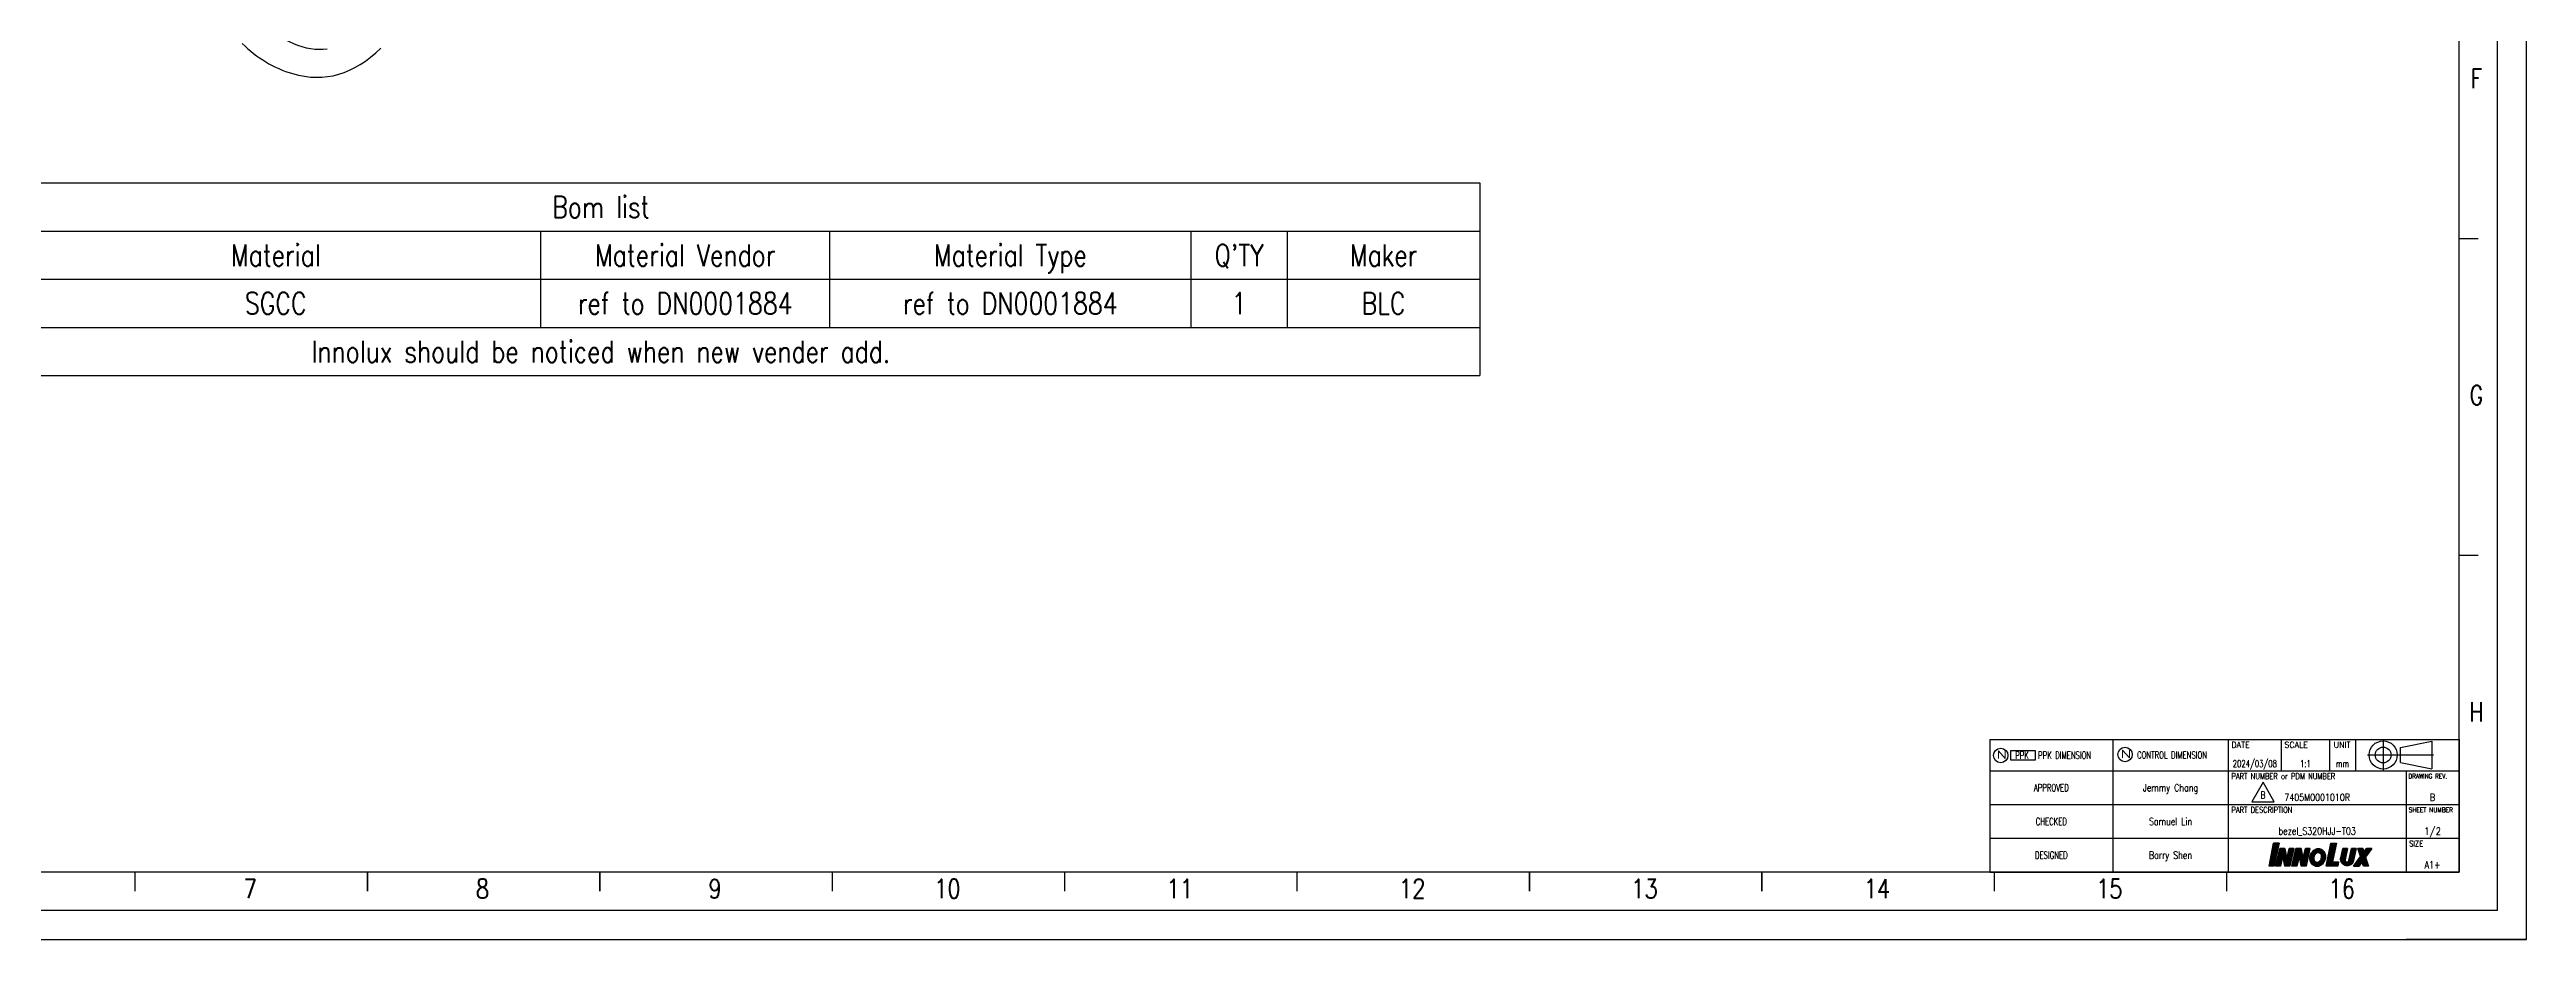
# Model space of a CAD drawing. Header units: millimetres. Extents: x 0 to 1600, y 0 to 1108.
# Drawn here: x 571 to 1600, y 0 to 369 of the extents above; entities that cross this region are included whole.
import ezdxf
from ezdxf.enums import TextEntityAlignment as Align

# ---------------------------------------------------------------- set-up
doc = ezdxf.new("R2010")
doc.units = ezdxf.units.MM
doc.header["$LTSCALE"] = 88
doc.linetypes.add('CENTER', pattern=[0.6, 0.375, -0.075, 0.075, -0.075])
doc.layers.get('0').update_dxf_attribs({"linetype": 'CONTINUOUS'})
doc.layers.add('5_ALL_CURVES', color=7, linetype='CONTINUOUS')
doc.layers.add('DEFAULT_1', color=7, linetype='CENTER')
doc.styles.get("Standard").update_dxf_attribs({"font": 'SIMPLEX.SHX', "width": 0.8})
doc.styles.add('TEXTSTYLE_2', font='SIMPLEX.SHX', dxfattribs={"width": 0.7})
doc.styles.add('TEXTSTYLE_3', font='SIMPLEX.SHX', dxfattribs={"width": 1.5})
doc.styles.add('TEXTSTYLE_4', font='SIMPLEX.SHX')

msp = doc.modelspace()

# ---------------------------------------------------------------- hatches: boundary and pattern name
for color, points in [(4, [(1493.1, 30.5), (1495, 40), (1497.3, 40), (1495.1, 30.5)]), (4, [(1499.7, 30.5), (1498.9, 34.7), (1497.9, 30.5), (1495.8, 30.5), (1497.6, 37.8), (1499.6, 37.8), (1500.5, 33.5), (1501.5, 37.8), (1503.4, 37.8), (1501.8, 30.5)]), (4, [(1506.5, 30.5), (1505.7, 34.7), (1504.6, 30.5), (1502.6, 30.5), (1504.3, 37.8), (1506.4, 37.8), (1507.2, 33.5), (1508.2, 37.8), (1510.1, 37.8), (1508.5, 30.5)]), (4, [(1510.1, 34.2), (1510.2, 34.8), (1512, 35), (1512, 34.9), (1511.8, 34.6)]), (4, [(1511.8, 34.6), (1511.8, 34.5), (1511.8, 34.5), (1511.7, 34.1), (1510.1, 33.8), (1510.1, 34.2)]), (4, [(1510.1, 33.3), (1510.1, 33.8), (1511.7, 34.1), (1511.7, 34), (1511.7, 33.7)]), (4, [(1511.7, 33.7), (1511.7, 33.6), (1511.7, 33.3), (1511.7, 33.2), (1510.2, 32.8), (1510.1, 33.3)]), (4, [(1512.5, 35.6), (1512.4, 35.6), (1512.2, 35.3), (1512.2, 35.3), (1512, 35), (1510.2, 34.8), (1510.3, 35.1)]), (4, [(1510.4, 32.2), (1510.2, 32.7), (1510.2, 32.8), (1511.7, 33.2), (1511.8, 33), (1511.8, 32.9), (1511.9, 32.7)]), (4, [(1510.3, 35.1), (1510.5, 35.6), (1513, 36), (1512.8, 35.8), (1512.7, 35.8), (1512.5, 35.6)]), (4, [(1511.9, 32.7), (1512, 32.6), (1512.1, 32.4), (1512.2, 32.3), (1512.4, 32.2), (1510.6, 31.8), (1510.4, 32.2)]), (4, [(1513.1, 36), (1513, 36), (1510.5, 35.6), (1510.7, 36), (1513.6, 36.1), (1513.4, 36.1), (1513.3, 36.1)]), (4, [(1513.5, 32.1), (1513.6, 32.1), (1513.8, 32.2), (1513.9, 32.3), (1514.1, 32.5), (1514.2, 32.5), (1514.4, 32.8), (1514.4, 32.8), (1514.6, 33.1), (1514.7, 33.2), (1514.8, 33.5), (1514.8, 33.6), (1514.8, 33.6), (1516.5, 33.8), (1516.5, 33.8), (1516.4, 33.3), (1516.2, 32.7), (1515.9, 32.2), (1515.6, 31.7), (1515.3, 31.3), (1514.9, 31), (1511.3, 31), (1511, 31.3), (1510.9, 31.4), (1510.6, 31.8), (1513.2, 32), (1513.3, 32)]), (4, [(1512.4, 32.2), (1512.5, 32.1), (1512.7, 32), (1512.9, 32), (1513, 32), (1513.2, 32), (1510.6, 31.8)]), (4, [(1513.1, 37.7), (1513.6, 37.7), (1514, 37.7), (1514.4, 37.6), (1514.8, 37.4), (1515.2, 37.2), (1515.6, 36.8), (1515.9, 36.5), (1516.1, 36.1), (1516.3, 35.7), (1516.4, 35.4), (1516.5, 34.9), (1516.5, 34.3), (1516.5, 33.8), (1514.8, 33.6), (1514.9, 34), (1514.9, 34), (1514.9, 34.4), (1514.9, 34.4), (1514.9, 34.8), (1514.9, 34.8), (1514.8, 35.1), (1514.8, 35.2), (1514.7, 35.4), (1514.6, 35.5), (1514.5, 35.7), (1514.4, 35.8), (1514.2, 35.9), (1514.1, 36), (1513.9, 36), (1513.7, 36.1), (1513.6, 36.1), (1510.7, 36), (1511.1, 36.4), (1511.4, 36.8), (1511.5, 36.9), (1511.9, 37.2), (1512.3, 37.4), (1512.8, 37.6)]), (4, [(1512.4, 30.5), (1512.2, 30.5), (1511.7, 30.7), (1511.3, 31), (1514.9, 31), (1514.8, 31), (1514.4, 30.7), (1513.9, 30.5)]), (1, [(1516.8, 30.5), (1518.8, 40), (1521.1, 40), (1519.5, 32.2), (1522, 32.2), (1521.7, 30.5)]), (3, [(1522.8, 33), (1522.8, 33.2), (1522.8, 33.5), (1522.8, 33.7), (1522.9, 33.9), (1523.7, 37.8), (1525.7, 37.8), (1524.7, 33.1)]), (3, [(1522.9, 32.8), (1522.8, 33), (1524.7, 33.1), (1524.7, 33), (1524.7, 32.9)]), (3, [(1522.9, 32.5), (1522.9, 32.8), (1524.7, 32.9), (1524.7, 32.8), (1524.7, 32.7)]), (3, [(1523, 32.3), (1522.9, 32.5), (1524.7, 32.7), (1524.7, 32.6), (1524.8, 32.5)]), (3, [(1524.8, 32.5), (1524.9, 32.4), (1524.9, 32.3), (1525, 32.3), (1523.1, 32.1), (1523, 32.3)]), (3, [(1525.7, 32.2), (1525.8, 32.2), (1525.9, 32.3), (1526, 32.3), (1526.1, 32.4), (1526.1, 32.5), (1526.2, 32.6), (1526.2, 32.7), (1526.2, 32.8), (1527.3, 37.8), (1529.3, 37.8), (1528.2, 32.8), (1528.2, 32.5), (1528, 32.2), (1527.9, 31.9), (1527.7, 31.6), (1527.5, 31.4), (1527.2, 31.2), (1526.9, 31), (1526.7, 30.8), (1526.4, 30.7), (1526, 30.7), (1525.7, 30.6), (1525.4, 30.6), (1525.1, 30.7), (1524.7, 30.7), (1524.4, 30.9), (1524.1, 31), (1523.9, 31.2), (1523.7, 31.3), (1523.5, 31.5), (1523.4, 31.7), (1523.2, 31.9), (1523.1, 32.1), (1525.5, 32.1), (1525.6, 32.2)]), (3, [(1525, 32.3), (1525.1, 32.2), (1525.2, 32.2), (1525.3, 32.2), (1525.4, 32.1), (1525.5, 32.1), (1523.1, 32.1)]), (4, [(1532.3, 30.5), (1531.7, 32.2), (1530.5, 30.5), (1528.2, 30.5), (1531.1, 34.4), (1530, 37.8), (1532.1, 37.8), (1532.5, 36.4), (1533.6, 37.8), (1535.8, 37.8), (1533.2, 34.2), (1534.4, 30.5)]), (4, [(1513.8, 30.5), (1513.3, 30.4), (1512.8, 30.4), (1512.4, 30.5), (1513.9, 30.5)])]:
    msp.add_hatch(color=color).paths.add_polyline_path(points)

# ---------------------------------------------------------------- linework, layer by layer
at = {"color": 7}
for p, q in [((1600, 0), (1600, 1108)), ((1588, 12), (1588, 1096)), ((1547.7, 79.7), (1560.7, 82.4)), ((1560.7, 82.4), (1560.7, 70.8)), ((1547.7, 73.5), (1547.7, 79.7)), ((1547.7, 73.5), (1560.7, 70.8)), ((1600, 0), (1600, 50)), ((1523.7, 37.8), (1522.9, 33.9)), ((1531.1, 34.4), (1528.2, 30.5)), ((1528.2, 30.5), (1530.5, 30.5)), ((1588, 12), (12, 12)), ((0, 0), (1600, 0)), ((1600, 0), (1550, 0))]:
    msp.add_line(p, q, dxfattribs=at)
at = {"color": 2}
for p, q in [((435.4, 314.1), (1165.4, 314.1)), ((1165.4, 314.1), (1165.4, 234.1)), ((435.4, 294.1), (1165.4, 294.1)), ((775.4, 294.1), (775.4, 254.1)), ((895.4, 294.1), (895.4, 254.1)), ((1045.4, 294.1), (1045.4, 254.1)), ((1085.4, 294.1), (1085.4, 254.1)), ((435.4, 274.1), (1165.4, 274.1)), ((435.4, 254.1), (1165.4, 254.1)), ((435.4, 234.1), (1165.4, 234.1)), ((1377.2, 83), (1572, 83)), ((1377.2, 83), (1377.2, 28)), ((1428.2, 83), (1428.2, 28)), ((1476.2, 83), (1476.2, 28)), ((1498.2, 83), (1498.2, 70)), ((1518.2, 83), (1518.2, 70)), ((1529, 83), (1529, 70)), ((1572, 83), (1572, 28)), ((1377.2, 70), (1572, 70)), ((1550, 70), (1550, 28)), ((1377.2, 56), (1572, 56)), ((1377.2, 42), (1572, 42)), ((1377.2, 28), (1572, 28))]:
    msp.add_line(p, q, dxfattribs=at)
at = {"color": 4}
for p, q in [((1385.9, 78.4), (1396, 78.4)), ((1385.9, 74.4), (1385.9, 78.4)), ((1396, 74.4), (1385.9, 74.4)), ((1396, 78.4), (1396, 74.4)), ((1493.1, 30.5), (1495, 40)), ((1495, 40), (1493.1, 30.5)), ((1495, 40), (1497.3, 40)), ((1497.3, 40), (1495, 40)), ((1497.3, 40), (1495.1, 30.5)), ((1497.3, 40), (1495.1, 30.5)), ((1495.8, 30.5), (1497.6, 37.8)), ((1497.6, 37.8), (1495.8, 30.5)), ((1497.6, 37.8), (1499.6, 37.8)), ((1499.6, 37.8), (1497.6, 37.8)), ((1498.9, 34.7), (1497.9, 30.5)), ((1498.9, 34.7), (1497.9, 30.5)), ((1499.7, 30.5), (1498.9, 34.7)), ((1499.7, 30.5), (1498.9, 34.7)), ((1499.6, 37.8), (1500.5, 33.5)), ((1500.5, 33.5), (1499.6, 37.8)), ((1500.5, 33.5), (1501.5, 37.8)), ((1501.5, 37.8), (1500.5, 33.5)), ((1501.5, 37.8), (1503.4, 37.8)), ((1503.4, 37.8), (1501.5, 37.8)), ((1503.4, 37.8), (1501.8, 30.5)), ((1503.4, 37.8), (1501.8, 30.5)), ((1502.6, 30.5), (1504.3, 37.8)), ((1504.3, 37.8), (1502.6, 30.5)), ((1504.3, 37.8), (1506.4, 37.8)), ((1506.4, 37.8), (1504.3, 37.8)), ((1505.7, 34.7), (1504.6, 30.5)), ((1505.7, 34.7), (1504.6, 30.5)), ((1506.5, 30.5), (1505.7, 34.7)), ((1506.5, 30.5), (1505.7, 34.7)), ((1506.4, 37.8), (1507.2, 33.5)), ((1507.2, 33.5), (1506.4, 37.8)), ((1507.2, 33.5), (1508.2, 37.8)), ((1508.2, 37.8), (1507.2, 33.5)), ((1508.2, 37.8), (1510.1, 37.8)), ((1510.1, 37.8), (1508.2, 37.8)), ((1510.1, 37.8), (1508.5, 30.5)), ((1510.1, 37.8), (1508.5, 30.5)), ((1510.1, 34.2), (1510.2, 34.8)), ((1510.1, 34.2), (1510.2, 34.8)), ((1511.8, 34.6), (1510.1, 34.2)), ((1511.8, 34.6), (1510.1, 34.2)), ((1510.1, 34.2), (1511.8, 34.6)), ((1510.1, 33.8), (1510.1, 34.2)), ((1510.1, 33.8), (1510.1, 34.2)), ((1510.1, 33.8), (1511.7, 34.1)), ((1511.7, 34.1), (1510.1, 33.8)), ((1511.7, 34.1), (1510.1, 33.8)), ((1510.1, 33.3), (1510.1, 33.8)), ((1510.1, 33.3), (1510.1, 33.8)), ((1511.7, 33.7), (1510.1, 33.3)), ((1511.7, 33.7), (1510.1, 33.3)), ((1510.1, 33.3), (1511.7, 33.7)), ((1510.2, 32.8), (1510.1, 33.3)), ((1510.2, 32.8), (1510.1, 33.3)), ((1510.2, 34.8), (1510.3, 35.1)), ((1510.2, 34.8), (1510.3, 35.1)), ((1512, 35), (1510.2, 34.8)), ((1510.2, 34.8), (1512, 35)), ((1512, 35), (1510.2, 34.8)), ((1511.7, 33.2), (1510.2, 32.8)), ((1510.2, 32.8), (1511.7, 33.2)), ((1511.7, 33.2), (1510.2, 32.8)), ((1510.2, 32.7), (1510.2, 32.8)), ((1510.2, 32.7), (1510.2, 32.8)), ((1510.4, 32.2), (1510.2, 32.7)), ((1510.4, 32.2), (1510.2, 32.7)), ((1512.5, 35.6), (1510.3, 35.1)), ((1512.5, 35.6), (1510.3, 35.1)), ((1510.3, 35.1), (1510.5, 35.6)), ((1510.3, 35.1), (1512.5, 35.6)), ((1510.3, 35.1), (1510.5, 35.6)), ((1511.9, 32.7), (1510.4, 32.2)), ((1511.9, 32.7), (1510.4, 32.2)), ((1510.4, 32.2), (1511.9, 32.7)), ((1510.6, 31.8), (1510.4, 32.2)), ((1510.6, 31.8), (1510.4, 32.2)), ((1513, 36), (1510.5, 35.6)), ((1510.5, 35.6), (1510.7, 36)), ((1510.5, 35.6), (1513, 36)), ((1513, 36), (1510.5, 35.6)), ((1510.5, 35.6), (1510.7, 36)), ((1512.4, 32.2), (1510.6, 31.8)), ((1512.4, 32.2), (1510.6, 31.8)), ((1510.6, 31.8), (1512.4, 32.2)), ((1510.6, 31.8), (1513.2, 32)), ((1513.2, 32), (1510.6, 31.8)), ((1513.2, 32), (1510.6, 31.8)), ((1510.9, 31.4), (1510.6, 31.8)), ((1510.9, 31.4), (1510.6, 31.8)), ((1510.7, 36), (1511.1, 36.4)), ((1510.7, 36), (1511.1, 36.4)), ((1510.7, 36), (1513.6, 36.1)), ((1513.6, 36.1), (1510.7, 36)), ((1513.6, 36.1), (1510.7, 36)), ((1511, 31.3), (1510.9, 31.4)), ((1511, 31.3), (1510.9, 31.4)), ((1511.3, 31), (1511, 31.3)), ((1511.3, 31), (1511, 31.3)), ((1511.1, 36.4), (1511.4, 36.8)), ((1511.1, 36.4), (1511.4, 36.8)), ((1514.9, 31), (1511.3, 31)), ((1511.3, 31), (1514.9, 31)), ((1511.7, 30.7), (1511.3, 31)), ((1514.9, 31), (1511.3, 31)), ((1511.7, 30.7), (1511.3, 31)), ((1511.4, 36.8), (1511.5, 36.9)), ((1511.4, 36.8), (1511.5, 36.9)), ((1511.5, 36.9), (1511.9, 37.2)), ((1511.5, 36.9), (1511.9, 37.2)), ((1511.8, 34.5), (1511.7, 34.1)), ((1511.8, 34.5), (1511.7, 34.1)), ((1511.7, 34.1), (1511.7, 34)), ((1511.7, 34.1), (1511.7, 34)), ((1511.7, 34), (1511.7, 33.7)), ((1511.7, 34), (1511.7, 33.7)), ((1511.7, 33.7), (1511.7, 33.6)), ((1511.7, 33.7), (1511.7, 33.6)), ((1511.7, 33.6), (1511.7, 33.3)), ((1511.7, 33.6), (1511.7, 33.3)), ((1511.7, 33.3), (1511.7, 33.2)), ((1511.7, 33.3), (1511.7, 33.2)), ((1511.7, 33.2), (1511.8, 33)), ((1511.7, 33.2), (1511.8, 33)), ((1512, 34.9), (1511.8, 34.6)), ((1512, 34.9), (1511.8, 34.6)), ((1511.8, 34.6), (1511.8, 34.5)), ((1511.8, 34.6), (1511.8, 34.5)), ((1511.8, 34.5), (1511.8, 34.5)), ((1511.8, 34.5), (1511.8, 34.5)), ((1511.8, 33), (1511.8, 32.9)), ((1511.8, 33), (1511.8, 32.9)), ((1511.8, 32.9), (1511.9, 32.7)), ((1511.8, 32.9), (1511.9, 32.7)), ((1511.9, 37.2), (1512.3, 37.4)), ((1511.9, 37.2), (1512.3, 37.4)), ((1511.9, 32.7), (1512, 32.6)), ((1511.9, 32.7), (1512, 32.6)), ((1512.2, 35.3), (1512, 35)), ((1512.2, 35.3), (1512, 35)), ((1512, 35), (1512, 34.9)), ((1512, 35), (1512, 34.9)), ((1512, 32.6), (1512.1, 32.4)), ((1512, 32.6), (1512.1, 32.4)), ((1512.1, 32.4), (1512.2, 32.3)), ((1512.1, 32.4), (1512.2, 32.3)), ((1512.4, 35.6), (1512.2, 35.3)), ((1512.4, 35.6), (1512.2, 35.3)), ((1512.2, 35.3), (1512.2, 35.3)), ((1512.2, 35.3), (1512.2, 35.3)), ((1512.2, 32.3), (1512.4, 32.2)), ((1512.2, 32.3), (1512.4, 32.2)), ((1512.3, 37.4), (1512.8, 37.6)), ((1512.3, 37.4), (1512.8, 37.6)), ((1512.5, 35.6), (1512.4, 35.6)), ((1512.5, 35.6), (1512.4, 35.6)), ((1512.4, 32.2), (1512.5, 32.1)), ((1512.4, 32.2), (1512.5, 32.1)), ((1512.7, 35.8), (1512.5, 35.6)), ((1512.7, 35.8), (1512.5, 35.6)), ((1512.5, 32.1), (1512.7, 32)), ((1512.5, 32.1), (1512.7, 32)), ((1512.8, 35.8), (1512.7, 35.8)), ((1512.8, 35.8), (1512.7, 35.8)), ((1512.7, 32), (1512.9, 32)), ((1512.7, 32), (1512.9, 32)), ((1512.8, 37.6), (1513.1, 37.7)), ((1512.8, 37.6), (1513.1, 37.7)), ((1513, 36), (1512.8, 35.8)), ((1513, 36), (1512.8, 35.8)), ((1512.9, 32), (1513, 32)), ((1512.9, 32), (1513, 32)), ((1513.1, 36), (1513, 36)), ((1513.1, 36), (1513, 36)), ((1513, 32), (1513.2, 32)), ((1513, 32), (1513.2, 32)), ((1513.1, 37.7), (1513.6, 37.7)), ((1513.1, 37.7), (1513.6, 37.7)), ((1513.3, 36.1), (1513.1, 36)), ((1513.3, 36.1), (1513.1, 36)), ((1513.2, 32), (1513.3, 32)), ((1513.2, 32), (1513.3, 32)), ((1513.4, 36.1), (1513.3, 36.1)), ((1513.4, 36.1), (1513.3, 36.1)), ((1513.3, 32), (1513.5, 32.1)), ((1513.3, 32), (1513.5, 32.1)), ((1513.6, 36.1), (1513.4, 36.1)), ((1513.6, 36.1), (1513.4, 36.1)), ((1513.5, 32.1), (1513.6, 32.1)), ((1513.5, 32.1), (1513.6, 32.1)), ((1513.6, 37.7), (1514, 37.7)), ((1513.6, 37.7), (1514, 37.7)), ((1513.7, 36.1), (1513.6, 36.1)), ((1513.7, 36.1), (1513.6, 36.1)), ((1513.6, 32.1), (1513.8, 32.2)), ((1513.6, 32.1), (1513.8, 32.2)), ((1513.9, 36), (1513.7, 36.1)), ((1513.9, 36), (1513.7, 36.1)), ((1513.8, 32.2), (1513.9, 32.3)), ((1513.8, 32.2), (1513.9, 32.3)), ((1514.1, 36), (1513.9, 36)), ((1514.1, 36), (1513.9, 36)), ((1513.9, 32.3), (1514.1, 32.5)), ((1513.9, 32.3), (1514.1, 32.5)), ((1514, 37.7), (1514.4, 37.6)), ((1514, 37.7), (1514.4, 37.6)), ((1514.2, 35.9), (1514.1, 36)), ((1514.2, 35.9), (1514.1, 36)), ((1514.1, 32.5), (1514.2, 32.5)), ((1514.1, 32.5), (1514.2, 32.5)), ((1514.4, 35.8), (1514.2, 35.9)), ((1514.4, 35.8), (1514.2, 35.9)), ((1514.2, 32.5), (1514.4, 32.8)), ((1514.2, 32.5), (1514.4, 32.8)), ((1514.4, 37.6), (1514.8, 37.4)), ((1514.4, 37.6), (1514.8, 37.4)), ((1514.5, 35.7), (1514.4, 35.8)), ((1514.5, 35.7), (1514.4, 35.8)), ((1514.4, 32.8), (1514.6, 33.1)), ((1514.4, 32.8), (1514.6, 33.1)), ((1514.4, 32.8), (1514.4, 32.8)), ((1514.4, 32.8), (1514.4, 32.8)), ((1514.8, 31), (1514.4, 30.7)), ((1514.8, 31), (1514.4, 30.7)), ((1514.6, 35.5), (1514.5, 35.7)), ((1514.6, 35.5), (1514.5, 35.7)), ((1514.7, 35.4), (1514.6, 35.5)), ((1514.7, 35.4), (1514.6, 35.5)), ((1514.6, 33.1), (1514.7, 33.2)), ((1514.6, 33.1), (1514.7, 33.2)), ((1514.8, 35.2), (1514.7, 35.4)), ((1514.8, 35.2), (1514.7, 35.4)), ((1514.7, 33.2), (1514.8, 33.5)), ((1514.7, 33.2), (1514.8, 33.5)), ((1514.8, 37.4), (1515.2, 37.2)), ((1514.8, 37.4), (1515.2, 37.2)), ((1514.8, 35.1), (1514.8, 35.2)), ((1514.8, 35.1), (1514.8, 35.2)), ((1514.9, 34.8), (1514.8, 35.1)), ((1514.9, 34.8), (1514.8, 35.1)), ((1514.8, 33.6), (1514.9, 34)), ((1514.8, 33.6), (1514.9, 34)), ((1514.8, 33.6), (1516.5, 33.8)), ((1516.5, 33.8), (1514.8, 33.6)), ((1516.5, 33.8), (1514.8, 33.6)), ((1514.8, 33.6), (1514.8, 33.6)), ((1514.8, 33.5), (1514.8, 33.6)), ((1514.8, 33.6), (1514.8, 33.6)), ((1514.8, 33.5), (1514.8, 33.6)), ((1514.9, 31), (1514.8, 31)), ((1514.9, 31), (1514.8, 31)), ((1514.9, 34.8), (1514.9, 34.8)), ((1514.9, 34.4), (1514.9, 34.8)), ((1514.9, 34.8), (1514.9, 34.8)), ((1514.9, 34.4), (1514.9, 34.8)), ((1514.9, 34.4), (1514.9, 34.4)), ((1514.9, 34), (1514.9, 34.4)), ((1514.9, 34.4), (1514.9, 34.4)), ((1514.9, 34), (1514.9, 34.4)), ((1514.9, 34), (1514.9, 34)), ((1514.9, 34), (1514.9, 34)), ((1515.3, 31.3), (1514.9, 31)), ((1515.3, 31.3), (1514.9, 31)), ((1515.2, 37.2), (1515.6, 36.8)), ((1515.2, 37.2), (1515.6, 36.8)), ((1515.6, 31.7), (1515.3, 31.3)), ((1515.6, 31.7), (1515.3, 31.3)), ((1515.6, 36.8), (1515.9, 36.5)), ((1515.6, 36.8), (1515.9, 36.5)), ((1515.9, 32.2), (1515.6, 31.7)), ((1515.9, 32.2), (1515.6, 31.7)), ((1515.9, 36.5), (1516.1, 36.1)), ((1515.9, 36.5), (1516.1, 36.1)), ((1516.2, 32.7), (1515.9, 32.2)), ((1516.2, 32.7), (1515.9, 32.2)), ((1516.1, 36.1), (1516.3, 35.7)), ((1516.1, 36.1), (1516.3, 35.7)), ((1516.4, 33.3), (1516.2, 32.7)), ((1516.4, 33.3), (1516.2, 32.7)), ((1516.3, 35.7), (1516.4, 35.4)), ((1516.3, 35.7), (1516.4, 35.4)), ((1516.4, 35.4), (1516.5, 34.9)), ((1516.4, 35.4), (1516.5, 34.9)), ((1516.5, 33.8), (1516.4, 33.3)), ((1516.5, 33.8), (1516.4, 33.3)), ((1516.5, 34.9), (1516.5, 34.3)), ((1516.5, 34.9), (1516.5, 34.3)), ((1516.5, 34.3), (1516.5, 33.8)), ((1516.5, 34.3), (1516.5, 33.8)), ((1516.5, 33.8), (1516.5, 33.8)), ((1516.5, 33.8), (1516.5, 33.8)), ((1528.2, 30.5), (1531.1, 34.4)), ((1530, 37.8), (1532.1, 37.8)), ((1531.1, 34.4), (1530, 37.8)), ((1532.1, 37.8), (1530, 37.8)), ((1531.1, 34.4), (1530, 37.8)), ((1531.7, 32.2), (1530.5, 30.5)), ((1531.7, 32.2), (1530.5, 30.5)), ((1532.3, 30.5), (1531.7, 32.2)), ((1532.3, 30.5), (1531.7, 32.2)), ((1532.1, 37.8), (1532.5, 36.4)), ((1532.5, 36.4), (1532.1, 37.8)), ((1532.5, 36.4), (1533.6, 37.8)), ((1533.6, 37.8), (1532.5, 36.4)), ((1535.8, 37.8), (1533.2, 34.2)), ((1535.8, 37.8), (1533.2, 34.2)), ((1533.2, 34.2), (1534.4, 30.5)), ((1534.4, 30.5), (1533.2, 34.2)), ((1533.6, 37.8), (1535.8, 37.8)), ((1535.8, 37.8), (1533.6, 37.8)), ((1495.1, 30.5), (1493.1, 30.5)), ((1495.1, 30.5), (1493.1, 30.5)), ((1497.9, 30.5), (1495.8, 30.5)), ((1497.9, 30.5), (1495.8, 30.5)), ((1501.8, 30.5), (1499.7, 30.5)), ((1501.8, 30.5), (1499.7, 30.5)), ((1504.6, 30.5), (1502.6, 30.5)), ((1504.6, 30.5), (1502.6, 30.5)), ((1508.5, 30.5), (1506.5, 30.5)), ((1508.5, 30.5), (1506.5, 30.5)), ((1512.2, 30.5), (1511.7, 30.7)), ((1512.2, 30.5), (1511.7, 30.7)), ((1512.4, 30.5), (1512.2, 30.5)), ((1512.4, 30.5), (1512.2, 30.5)), ((1512.4, 30.5), (1513.9, 30.5)), ((1512.8, 30.4), (1512.4, 30.5)), ((1513.9, 30.5), (1512.4, 30.5)), ((1513.9, 30.5), (1512.4, 30.5)), ((1512.8, 30.4), (1512.4, 30.5)), ((1513.3, 30.4), (1512.8, 30.4)), ((1513.3, 30.4), (1512.8, 30.4)), ((1513.8, 30.5), (1513.3, 30.4)), ((1513.8, 30.5), (1513.3, 30.4)), ((1513.9, 30.5), (1513.8, 30.5)), ((1513.9, 30.5), (1513.8, 30.5)), ((1514.4, 30.7), (1513.9, 30.5)), ((1514.4, 30.7), (1513.9, 30.5)), ((1530.5, 30.5), (1528.2, 30.5)), ((1534.4, 30.5), (1532.3, 30.5)), ((1534.4, 30.5), (1532.3, 30.5))]:
    msp.add_line(p, q, dxfattribs=at)
at = {"color": 1}
for p, q in [((1490.6, 65.3), (1485.9, 57.2)), ((1495.3, 57.2), (1490.6, 65.3)), ((1485.9, 57.2), (1495.3, 57.2)), ((1516.8, 30.5), (1518.8, 40)), ((1518.8, 40), (1516.8, 30.5)), ((1518.8, 40), (1521.1, 40)), ((1518.8, 40), (1521.1, 40)), ((1521.1, 40), (1519.5, 32.2)), ((1521.1, 40), (1519.5, 32.2)), ((1519.5, 32.2), (1522, 32.2)), ((1519.5, 32.2), (1522, 32.2)), ((1522, 32.2), (1521.7, 30.5)), ((1522, 32.2), (1521.7, 30.5)), ((1521.7, 30.5), (1516.8, 30.5)), ((1521.7, 30.5), (1516.8, 30.5))]:
    msp.add_line(p, q, dxfattribs=at)
at = {"color": 3}
for p, q in [((1522.8, 33.7), (1522.9, 33.9)), ((1522.8, 33.7), (1522.9, 33.9)), ((1522.8, 33.5), (1522.8, 33.7)), ((1522.8, 33.5), (1522.8, 33.7)), ((1522.8, 33.2), (1522.8, 33.5)), ((1522.8, 33.2), (1522.8, 33.5)), ((1522.8, 33), (1522.8, 33.2)), ((1522.8, 33), (1522.8, 33.2)), ((1522.8, 33), (1524.7, 33.1)), ((1524.7, 33.1), (1522.8, 33)), ((1524.7, 33.1), (1522.8, 33)), ((1522.9, 32.8), (1522.8, 33)), ((1522.9, 32.8), (1522.8, 33)), ((1522.9, 33.9), (1523.7, 37.8)), ((1522.9, 32.8), (1524.7, 32.9)), ((1524.7, 32.9), (1522.9, 32.8)), ((1524.7, 32.9), (1522.9, 32.8)), ((1522.9, 32.5), (1522.9, 32.8)), ((1522.9, 32.5), (1522.9, 32.8)), ((1522.9, 32.5), (1524.7, 32.7)), ((1524.7, 32.7), (1522.9, 32.5)), ((1524.7, 32.7), (1522.9, 32.5)), ((1523, 32.3), (1522.9, 32.5)), ((1523, 32.3), (1522.9, 32.5)), ((1524.8, 32.5), (1523, 32.3)), ((1524.8, 32.5), (1523, 32.3)), ((1523, 32.3), (1524.8, 32.5)), ((1523.1, 32.1), (1523, 32.3)), ((1523.1, 32.1), (1523, 32.3)), ((1525, 32.3), (1523.1, 32.1)), ((1525, 32.3), (1523.1, 32.1)), ((1523.1, 32.1), (1525, 32.3)), ((1523.1, 32.1), (1525.5, 32.1)), ((1523.2, 31.9), (1523.1, 32.1)), ((1525.5, 32.1), (1523.1, 32.1)), ((1525.5, 32.1), (1523.1, 32.1)), ((1523.2, 31.9), (1523.1, 32.1)), ((1523.4, 31.7), (1523.2, 31.9)), ((1523.4, 31.7), (1523.2, 31.9)), ((1523.5, 31.5), (1523.4, 31.7)), ((1523.5, 31.5), (1523.4, 31.7)), ((1523.7, 31.3), (1523.5, 31.5)), ((1523.7, 31.3), (1523.5, 31.5)), ((1523.7, 37.8), (1525.7, 37.8)), ((1525.7, 37.8), (1523.7, 37.8)), ((1523.9, 31.2), (1523.7, 31.3)), ((1523.9, 31.2), (1523.7, 31.3)), ((1524.1, 31), (1523.9, 31.2)), ((1524.1, 31), (1523.9, 31.2)), ((1524.4, 30.9), (1524.1, 31)), ((1524.4, 30.9), (1524.1, 31)), ((1525.7, 37.8), (1524.7, 33.1)), ((1525.7, 37.8), (1524.7, 33.1)), ((1524.7, 33.1), (1524.7, 33)), ((1524.7, 33.1), (1524.7, 33)), ((1524.7, 33), (1524.7, 32.9)), ((1524.7, 33), (1524.7, 32.9)), ((1524.7, 32.9), (1524.7, 32.8)), ((1524.7, 32.9), (1524.7, 32.8)), ((1524.7, 32.8), (1524.7, 32.7)), ((1524.7, 32.8), (1524.7, 32.7)), ((1524.7, 32.7), (1524.7, 32.6)), ((1524.7, 32.7), (1524.7, 32.6)), ((1524.7, 32.6), (1524.8, 32.5)), ((1524.7, 32.6), (1524.8, 32.5)), ((1524.8, 32.5), (1524.9, 32.4)), ((1524.8, 32.5), (1524.9, 32.4)), ((1524.9, 32.4), (1524.9, 32.3)), ((1524.9, 32.4), (1524.9, 32.3)), ((1524.9, 32.3), (1525, 32.3)), ((1524.9, 32.3), (1525, 32.3)), ((1525, 32.3), (1525.1, 32.2)), ((1525, 32.3), (1525.1, 32.2)), ((1525.1, 32.2), (1525.2, 32.2)), ((1525.1, 32.2), (1525.2, 32.2)), ((1525.2, 32.2), (1525.3, 32.2)), ((1525.2, 32.2), (1525.3, 32.2)), ((1525.3, 32.2), (1525.4, 32.1)), ((1525.3, 32.2), (1525.4, 32.1)), ((1525.4, 32.1), (1525.5, 32.1)), ((1525.4, 32.1), (1525.5, 32.1)), ((1525.5, 32.1), (1525.6, 32.2)), ((1525.5, 32.1), (1525.6, 32.2)), ((1525.6, 32.2), (1525.7, 32.2)), ((1525.6, 32.2), (1525.7, 32.2)), ((1525.7, 32.2), (1525.8, 32.2)), ((1525.7, 32.2), (1525.8, 32.2)), ((1525.8, 32.2), (1525.9, 32.3)), ((1525.8, 32.2), (1525.9, 32.3)), ((1525.9, 32.3), (1526, 32.3)), ((1525.9, 32.3), (1526, 32.3)), ((1526, 32.3), (1526.1, 32.4)), ((1526, 32.3), (1526.1, 32.4)), ((1526.1, 32.5), (1526.2, 32.6)), ((1526.1, 32.5), (1526.2, 32.6)), ((1526.1, 32.4), (1526.1, 32.5)), ((1526.1, 32.4), (1526.1, 32.5)), ((1526.2, 32.8), (1527.3, 37.8)), ((1527.3, 37.8), (1526.2, 32.8)), ((1526.2, 32.7), (1526.2, 32.8)), ((1526.2, 32.7), (1526.2, 32.8)), ((1526.2, 32.6), (1526.2, 32.7)), ((1526.2, 32.6), (1526.2, 32.7)), ((1526.9, 31), (1526.7, 30.8)), ((1526.9, 31), (1526.7, 30.8)), ((1527.2, 31.2), (1526.9, 31)), ((1527.2, 31.2), (1526.9, 31)), ((1527.5, 31.4), (1527.2, 31.2)), ((1527.5, 31.4), (1527.2, 31.2)), ((1527.3, 37.8), (1529.3, 37.8)), ((1529.3, 37.8), (1527.3, 37.8)), ((1527.7, 31.6), (1527.5, 31.4)), ((1527.7, 31.6), (1527.5, 31.4)), ((1527.9, 31.9), (1527.7, 31.6)), ((1527.9, 31.9), (1527.7, 31.6)), ((1528, 32.2), (1527.9, 31.9)), ((1528, 32.2), (1527.9, 31.9)), ((1528.2, 32.5), (1528, 32.2)), ((1528.2, 32.5), (1528, 32.2)), ((1529.3, 37.8), (1528.2, 32.8)), ((1529.3, 37.8), (1528.2, 32.8)), ((1528.2, 32.8), (1528.2, 32.5)), ((1528.2, 32.8), (1528.2, 32.5)), ((1524.7, 30.7), (1524.4, 30.9)), ((1524.7, 30.7), (1524.4, 30.9)), ((1525.1, 30.7), (1524.7, 30.7)), ((1525.1, 30.7), (1524.7, 30.7)), ((1525.4, 30.6), (1525.1, 30.7)), ((1525.4, 30.6), (1525.1, 30.7)), ((1525.7, 30.6), (1525.4, 30.6)), ((1525.7, 30.6), (1525.4, 30.6)), ((1526, 30.7), (1525.7, 30.6)), ((1526, 30.7), (1525.7, 30.6)), ((1526.4, 30.7), (1526, 30.7)), ((1526.4, 30.7), (1526, 30.7)), ((1526.7, 30.8), (1526.4, 30.7)), ((1526.7, 30.8), (1526.4, 30.7))]:
    msp.add_line(p, q, dxfattribs=at)
at = {"color": 7, "const_width": 0.6}
for points in [[(1572, 28), (1572, 1080)], [(1572, 291), (1580, 291)], [(1572, 159.5), (1580, 159.5)], [(28, 28), (1572, 28)], [(607, 28), (607, 20)], [(703.5, 28), (703.5, 20)], [(800, 28), (800, 20)], [(896.5, 28), (896.5, 20)], [(993, 28), (993, 20)], [(1089.5, 28), (1089.5, 20)], [(1186, 28), (1186, 20)], [(1282.5, 28), (1282.5, 20)], [(1379, 28), (1379, 20)], [(1475.5, 28), (1475.5, 20)]]:
    msp.add_lwpolyline(points, dxfattribs=at)
at = {"color": 7}
for radius in [5.84, 3.27]:
    msp.add_circle((1540.5, 76.6), radius, dxfattribs=at)
at = {"color": 4}
for centre in [(1381.7, 76.4), (1433.3, 76.8)]:
    msp.add_circle(centre, 3, dxfattribs=at)
at = {"color": 3}
for centre, radius in [((1525.6, 33.4), 2.75), ((1525.5, 32.9), 0.794)]:
    msp.add_arc(centre, radius, 168, 348, dxfattribs=at)
at = {"color": 4}
for points, knots in [([(1514.4, 37.6), (1514.2, 37.7), (1513.9, 37.7), (1513.3, 37.7), (1513, 37.7), (1512.3, 37.4), (1511.8, 37.2), (1511.1, 36.5), (1510.8, 36.1), (1510.3, 35.2), (1510.2, 34.7), (1510, 33.7), (1510.1, 33.2), (1510.3, 32.3), (1510.5, 31.8), (1511.1, 31.1), (1511.4, 30.9), (1512.1, 30.5), (1512.4, 30.4), (1513.2, 30.4), (1513.6, 30.4), (1514.3, 30.6), (1514.6, 30.8), (1515.2, 31.2), (1515.4, 31.5), (1516.1, 32.3), (1516.4, 33), (1516.6, 34.3), (1516.6, 34.9), (1516.3, 35.8), (1516.1, 36.2), (1515.6, 36.9), (1515.3, 37.2), (1514.7, 37.5), (1514.6, 37.5), (1514.4, 37.6)], [0, 0, 0, 0, 0.230793, 0.230793, 0.461586, 0.461586, 0.912488, 0.912488, 1.36339, 1.36339, 1.814292, 1.814292, 2.257146, 2.257146, 2.7, 2.7, 3.010339, 3.010339, 3.320678, 3.320678, 3.631017, 3.631017, 3.941355, 3.941355, 4.251694, 4.251694, 4.924645, 4.924645, 5.423013, 5.423013, 5.792649, 5.792649, 6.162286, 6.162286, 6.283185, 6.283185, 6.283185, 6.283185]), ([(1514.4, 37.6), (1514.2, 37.7), (1513.9, 37.7), (1513.3, 37.7), (1513, 37.7), (1512.3, 37.4), (1511.8, 37.2), (1511.1, 36.5), (1510.8, 36.1), (1510.3, 35.2), (1510.2, 34.7), (1510, 33.7), (1510.1, 33.2), (1510.3, 32.3), (1510.5, 31.8), (1511.1, 31.1), (1511.4, 30.9), (1512.1, 30.5), (1512.4, 30.4), (1513.2, 30.4), (1513.6, 30.4), (1514.3, 30.6), (1514.6, 30.8), (1515.2, 31.2), (1515.4, 31.5), (1516.1, 32.3), (1516.4, 33), (1516.6, 34.3), (1516.6, 34.9), (1516.3, 35.8), (1516.1, 36.2), (1515.6, 36.9), (1515.3, 37.2), (1514.7, 37.5), (1514.6, 37.5), (1514.4, 37.6)], [0, 0, 0, 0, 0.230793, 0.230793, 0.461586, 0.461586, 0.912488, 0.912488, 1.36339, 1.36339, 1.814292, 1.814292, 2.257146, 2.257146, 2.7, 2.7, 3.010339, 3.010339, 3.320678, 3.320678, 3.631017, 3.631017, 3.941355, 3.941355, 4.251694, 4.251694, 4.924645, 4.924645, 5.423013, 5.423013, 5.792649, 5.792649, 6.162286, 6.162286, 6.283185, 6.283185, 6.283185, 6.283185]), ([(1513.9, 36), (1513.8, 36.1), (1513.6, 36.1), (1513.3, 36.1), (1513, 36), (1512.7, 35.8), (1512.4, 35.6), (1512.1, 35.3), (1511.9, 34.9), (1511.8, 34.5), (1511.7, 34.1), (1511.7, 33.7), (1511.7, 33.3), (1511.8, 33), (1511.9, 32.7), (1512.1, 32.4), (1512.4, 32.2), (1512.7, 32), (1513, 32), (1513.3, 32), (1513.6, 32.1), (1513.9, 32.3), (1514.2, 32.5), (1514.5, 32.8), (1514.7, 33.2), (1514.8, 33.6), (1514.9, 34), (1514.9, 34.4), (1514.9, 34.7), (1514.8, 35.1), (1514.7, 35.4), (1514.5, 35.7), (1514.2, 35.9), (1514, 36), (1513.9, 36)], [0, 0, 0, 0, 0.026813, 0.054374, 0.083266, 0.11381, 0.146048, 0.179775, 0.214598, 0.25, 0.285402, 0.320225, 0.353952, 0.38619, 0.416734, 0.445626, 0.473187, 0.5, 0.526813, 0.554374, 0.583266, 0.61381, 0.646048, 0.679775, 0.714598, 0.75, 0.785402, 0.820225, 0.853952, 0.88619, 0.916734, 0.945626, 0.973187, 1, 1, 1, 1]), ([(1513.9, 36), (1513.8, 36.1), (1513.6, 36.1), (1513.3, 36.1), (1513, 36), (1512.7, 35.8), (1512.4, 35.6), (1512.1, 35.3), (1511.9, 34.9), (1511.8, 34.5), (1511.7, 34.1), (1511.7, 33.7), (1511.7, 33.3), (1511.8, 33), (1511.9, 32.7), (1512.1, 32.4), (1512.4, 32.2), (1512.7, 32), (1513, 32), (1513.3, 32), (1513.6, 32.1), (1513.9, 32.3), (1514.2, 32.5), (1514.5, 32.8), (1514.7, 33.2), (1514.8, 33.6), (1514.9, 34), (1514.9, 34.4), (1514.9, 34.7), (1514.8, 35.1), (1514.7, 35.4), (1514.5, 35.7), (1514.2, 35.9), (1514, 36), (1513.9, 36)], [0, 0, 0, 0, 0.026813, 0.054374, 0.083266, 0.11381, 0.146048, 0.179775, 0.214598, 0.25, 0.285402, 0.320225, 0.353952, 0.38619, 0.416734, 0.445626, 0.473187, 0.5, 0.526813, 0.554374, 0.583266, 0.61381, 0.646048, 0.679775, 0.714598, 0.75, 0.785402, 0.820225, 0.853952, 0.88619, 0.916734, 0.945626, 0.973187, 1, 1, 1, 1])]:
    msp.add_open_spline(points, degree=3, knots=knots, dxfattribs=at)
at = {"layer": '5_ALL_CURVES', "color": 5}
for points in [[(686.8, 369.7), (677.6, 368.5), (668.2, 372.6), (658.7, 382.2)], [(651.5, 372), (657.6, 366), (664.5, 361.8), (672.4, 359.5)], [(672.4, 359.5), (685.8, 355.6), (697.9, 359.1), (709, 370.1)]]:
    msp.add_open_spline(points, degree=3, dxfattribs=at)
at = {"layer": 'DEFAULT_1', "color": 1}
for p, q in [((1540.6, 70), (1540.6, 83.1)), ((1534, 76.6), (1561.4, 76.6))]:
    msp.add_line(p, q, dxfattribs=at)

# ---------------------------------------------------------------- texts
at = {"color": 2, "width": 0.8}
for s, height, p in [('F', 8, (1579.2, 353.5)), ('Bom list', 9, (800.4, 299.6)), ('Material', 9, (665.4, 279.6)), ('Material Vendor', 9, (835.4, 279.6)), ('Material Type', 9, (970.4, 279.6)), ("Q'TY", 9, (1065.4, 279.6)), ('Maker', 9, (1125.4, 279.6)), ('SGCC', 9, (665.4, 259.6)), ('ref to DN0001884', 9, (835.4, 259.6)), ('ref to DN0001884', 9, (970.4, 259.6)), ('1', 9, (1065.4, 259.6)), ('BLC', 9, (1125.4, 259.6)), ('Innolux should be noticed when new vender add.', 9, (800.4, 239.6)), ('G', 8, (1579.2, 222)), ('H', 8, (1579.2, 90.5)), ('Jemmy Chang', 3, (1452.2, 61.5)), ('7405M0001010R', 3, (1513.1, 57.5)), ('B', 3, (1561, 57.5)), ('Samuel Lin', 3, (1452.2, 47.5)), ('bezel_S320HJJ-T03', 3, (1513.1, 43.5)), ('1', 3, (1558.6, 43.5)), ('/', 3, (1561, 43.5)), ('2', 3, (1563.4, 43.5)), ('Barry Shen', 3, (1452.2, 33.5)), ('A1+', 3, (1561, 29.5)), ('7', 8, (654.8, 17.1)), ('8', 8, (751.3, 17.1)), ('9', 8, (847.8, 17.1)), ('10', 8, (944.3, 17.1)), ('11', 8, (1040.8, 17.1)), ('12', 8, (1137.3, 17.1)), ('13', 8, (1233.8, 17.1)), ('14', 8, (1330.3, 17.1)), ('15', 8, (1426.8, 17.1)), ('16', 8, (1523.3, 17.1))]:
    msp.add_text(s, height=height, dxfattribs=at).set_placement(p, align=Align.CENTER)
at = {"color": 4}
for s, height, style, width, p in [('N', 3.2, 'TEXTSTYLE_3', 1.5, (1379.9, 75.1)), ('PPK', 3, 'TEXTSTYLE_2', 0.7, (1387.7, 75)), ('N', 3.2, 'TEXTSTYLE_3', 1.5, (1431.4, 75.4))]:
    msp.add_text(s, height=height, dxfattribs=dict(at, style=style, width=width)).set_placement(p)
at = {"color": 2, "style": 'TEXTSTYLE_2', "width": 0.7}
for s, height, p in [('PPK DIMENSION', 3, (1397.2, 75)), ('CONTROL DIMENSION', 3, (1438.3, 75.1)), ('DRAWING REV.', 2, (1551, 66.8))]:
    msp.add_text(s, height=height, dxfattribs=at).set_placement(p)
at = {"color": 2, "style": 'TEXTSTYLE_4'}
for s, p in [('DATE', (1477.5, 79.6)), ('SCALE', (1499.5, 79.6))]:
    msp.add_text(s, height=2.4, dxfattribs=at).set_placement(p)
at = {"color": 2, "style": 'TEXTSTYLE_2', "width": 0.7}
for s, p in [('2024/03/08', (1487.2, 71.5)), ('1:1', (1508.2, 71.5)), ('mm', (1523.6, 71.5)), ('APPROVED', (1402.7, 61.5)), ('CHECKED', (1402.7, 47.5)), ('DESIGNED', (1402.7, 33.5))]:
    msp.add_text(s, height=3, dxfattribs=at).set_placement(p, align=Align.CENTER)
at = {"color": 2, "style": 'TEXTSTYLE_4'}
msp.add_text('UNIT', height=2.4, dxfattribs=at).set_placement((1523.4, 79.6), align=Align.CENTER)
at = {"color": 2, "width": 0.8}
for s, height, p in [('PART NUMBER or PDM NUMBER', 2.4, (1477.5, 66.6)), ('PART DESCRIPTION', 2.4, (1477.5, 52.6)), ('SHEET NUMBER', 2, (1551.1, 52.8)), ('SIZE', 2.4, (1551.3, 38.6))]:
    msp.add_text(s, height=height, dxfattribs=at).set_placement(p)
at = {"color": 1, "width": 0.8}
msp.add_text('B', height=3, dxfattribs=at).set_placement((1489.5, 58.5))

doc.saveas('drawing.dxf')
